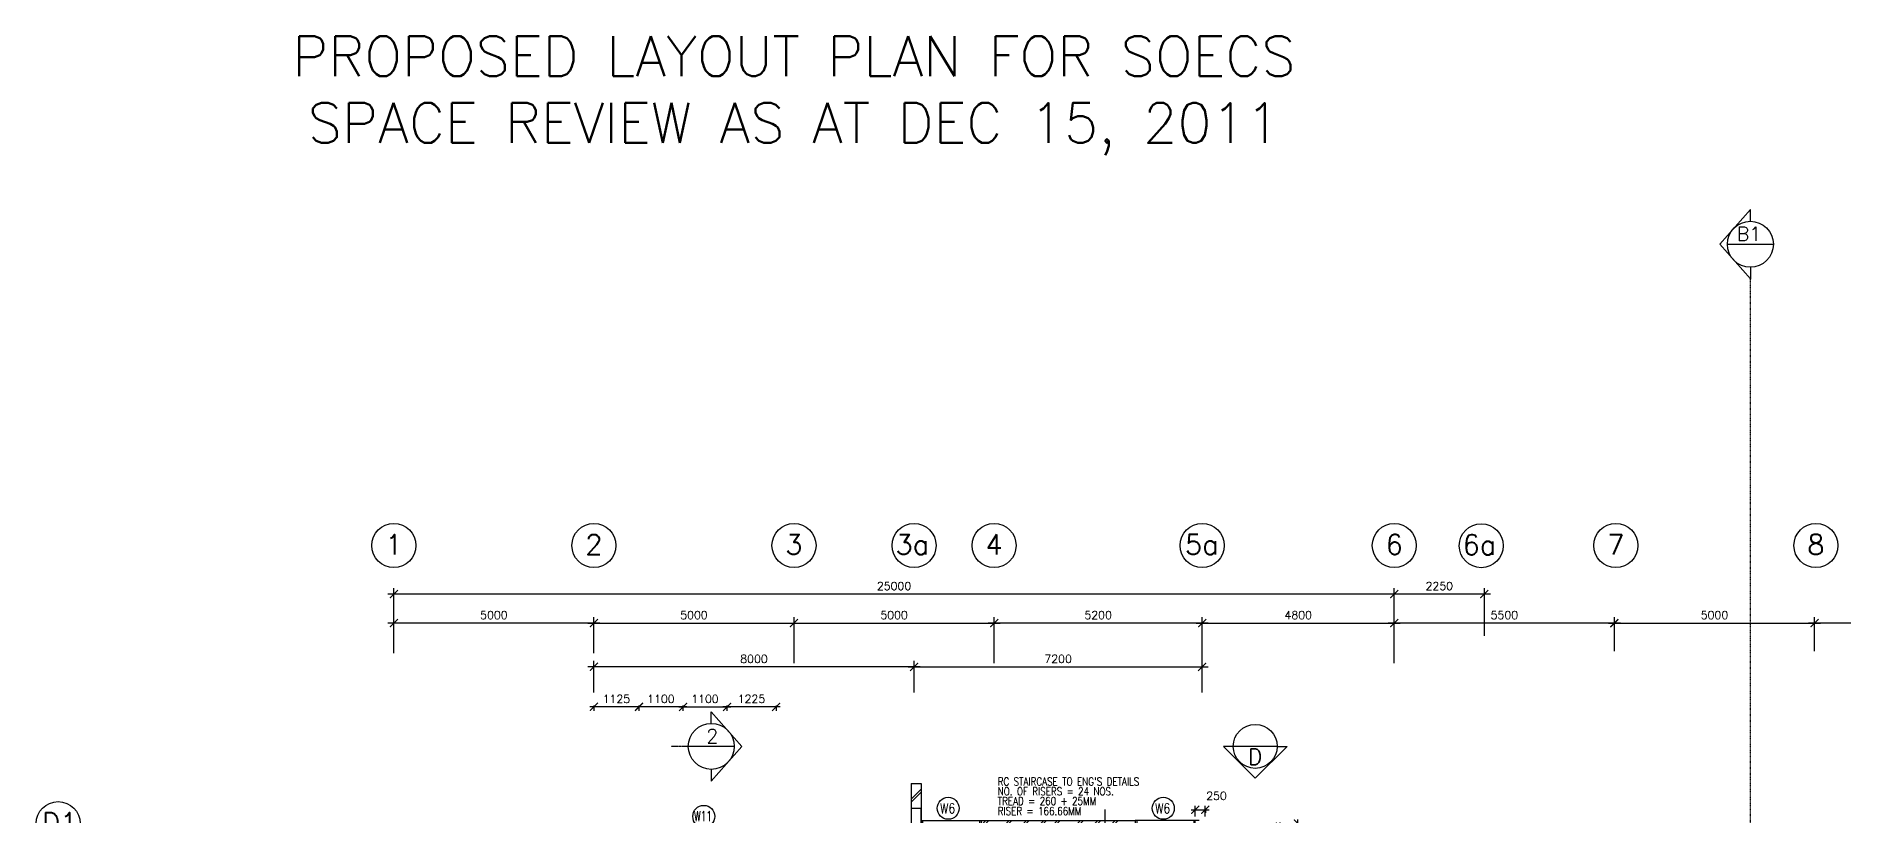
# Model space of a CAD drawing. Extents: x 2332957 to 2465864, y -1012926 to -914299.
# Drawn here: x 2336346 to 2381516, y -937993 to -918512 of the extents above; entities that cross this region are included whole.
import ezdxf

# ---------------------------------------------------------------- set-up
doc = ezdxf.new("R2010")
doc.units = 0
doc.header["$LTSCALE"] = 15
doc.header["$MEASUREMENT"] = 0
doc.header["$PDMODE"] = 34
for name, pattern in [('DASHDOT', [1, 0.5, -0.25, 0, -0.25]), ('DIVIDE', [1.25, 0.5, -0.25, 0, -0.25, 0, -0.25]), ('HIDDEN', [0.375, 0.25, -0.125])]:
    doc.linetypes.add(name, pattern=pattern)
doc.layers.get('0').update_dxf_attribs({"linetype": 'CONTINUOUS'})
doc.layers.get('DEFPOINTS').update_dxf_attribs({"linetype": 'CONTINUOUS'})
for name, color, linetype in [('AR', 7, 'CONTINUOUS'), ('AR1', 7, 'CONTINUOUS'), ('COL', 3, 'CONTINUOUS'), ('DIM', 7, 'CONTINUOUS'), ('GRID-T', 7, 'CONTINUOUS'), ('H', 1, 'CONTINUOUS'), ('hatch', 7, 'CONTINUOUS'), ('ROOF', 7, 'CONTINUOUS'), ('stair', 7, 'CONTINUOUS'), ('T50', 4, 'CONTINUOUS'), ('WALL', 2, 'CONTINUOUS'), ('WIN', 5, 'CONTINUOUS'), ('WIN-T', 7, 'CONTINUOUS'), ('WP', 50, 'DIVIDE')]:
    doc.layers.add(name, color=color, linetype=linetype)
doc.styles.add('ROMANS', font='romans')
doc.styles.get("Standard").update_dxf_attribs({"font": 'ROMANS.SHX'})
doc.dimstyles.new('STANDARD$0', dxfattribs={"dimscale": 0, "dimtxt": 8, "dimasz": 6, "dimexe": 1, "dimexo": 1, "dimgap": 3, "dimtad": 1, "dimdec": 0, "dimlfac": -1, "dimrnd": 1, "dimzin": 0, "dimdsep": 46, "dimtxsty": 'Standard', "dimcen": 0, "dimclrd": 5, "dimclre": 250, "dimadec": 0, "dimazin": 0, "dimtfac": 1, "dimtdec": 4, "dimtofl": 0, "dimtmove": 0, "dimatfit": 3, "dimfxl": 1, "dimtolj": 1, "dimtzin": 0, "dimarcsym": 0})

# ---------------------------------------------------------------- blocks, each defined once
blk = doc.blocks.new('_ARCHTICK')
at = {"color": 0, "linetype": 'ByBlock', "const_width": 0.15}
blk.add_lwpolyline([(-0.5, -0.5), (0.5, 0.5)], dxfattribs=at)
blk = doc.blocks.new('*D20')
at = {"layer": 'DEFPOINTS', "color": 0, "transparency": 16777216}
for p in [(1648688, -783985), (1649092, -783985), (1648688, -787985)]:
    blk.add_point(p, dxfattribs=at)
at = {"layer": 'DIM', "color": 7, "lineweight": -2, "transparency": 16777216}
for p, q in [((1648788, -783985), (1649192, -783985)), ((1649092, -788085), (1649092, -783885)), ((1648788, -787985), (1649192, -787985))]:
    blk.add_line(p, q, dxfattribs=at)
at = {"layer": 'DIM', "color": 7, "lineweight": -2, "transparency": 16777216, "xscale": 200, "yscale": 200, "zscale": 200}
for p, rotation in [((1649092, -783985), 90), ((1649092, -787985), 270)]:
    blk.add_blockref('_ARCHTICK', p, dxfattribs=dict(at, rotation=rotation))
at = {"layer": 'DIM', "color": 7, "transparency": 16777216, "insert": (1648892, -785985), "char_height": 200, "attachment_point": 5, "rotation": 90, "style": 'ROMANS'}
blk.add_mtext('\\A1;4000', dxfattribs=at)
blk = doc.blocks.new('*D21')
at = {"layer": 'DEFPOINTS', "color": 0, "transparency": 16777216}
for p in [(1648238, -785985), (1648642, -785985), (1648238, -787910)]:
    blk.add_point(p, dxfattribs=at)
at = {"layer": 'DIM', "color": 7, "lineweight": -2, "transparency": 16777216}
for p, q in [((1648642, -788010), (1648642, -785885)), ((1648338, -785985), (1648742, -785985)), ((1648338, -787910), (1648742, -787910))]:
    blk.add_line(p, q, dxfattribs=at)
at = {"layer": 'DIM', "color": 7, "lineweight": -2, "transparency": 16777216, "xscale": 200, "yscale": 200, "zscale": 200}
for p, rotation in [((1648642, -785985), 90), ((1648642, -787910), 270)]:
    blk.add_blockref('_ARCHTICK', p, dxfattribs=dict(at, rotation=rotation))
at = {"layer": 'DIM', "color": 7, "transparency": 16777216, "insert": (1648442, -786948), "char_height": 200, "attachment_point": 5, "rotation": 90, "style": 'ROMANS'}
blk.add_mtext('\\A1;1925', dxfattribs=at)
blk = doc.blocks.new('*D22')
at = {"layer": 'DEFPOINTS', "color": 0, "transparency": 16777216}
for p in [(1648238, -784060), (1648238, -785985), (1648642, -785985)]:
    blk.add_point(p, dxfattribs=at)
at = {"layer": 'DIM', "color": 7, "lineweight": -2, "transparency": 16777216}
for p, q in [((1648338, -784060), (1648742, -784060)), ((1648642, -783960), (1648642, -786085)), ((1648338, -785985), (1648742, -785985))]:
    blk.add_line(p, q, dxfattribs=at)
at = {"layer": 'DIM', "color": 7, "lineweight": -2, "transparency": 16777216, "xscale": 200, "yscale": 200, "zscale": 200}
for p, rotation in [((1648642, -784060), 90), ((1648642, -785985), 270)]:
    blk.add_blockref('_ARCHTICK', p, dxfattribs=dict(at, rotation=rotation))
at = {"layer": 'DIM', "color": 7, "transparency": 16777216, "insert": (1648442, -785023), "char_height": 200, "attachment_point": 5, "rotation": 90, "style": 'ROMANS'}
blk.add_mtext('\\A1;1925', dxfattribs=at)
blk = doc.blocks.new('*D23')
at = {"layer": 'DEFPOINTS', "color": 0, "transparency": 16777216}
for p in [(1646776, -783641), (1646526, -783910), (1646776, -783910)]:
    blk.add_point(p, dxfattribs=at)
at = {"layer": 'DIM', "color": 7, "lineweight": -2, "transparency": 16777216}
for p, q in [((1646426, -783641), (1646876, -783641)), ((1646526, -783810), (1646526, -783541)), ((1646776, -783810), (1646776, -783541))]:
    blk.add_line(p, q, dxfattribs=at)
at = {"layer": 'DIM', "color": 7, "lineweight": -2, "transparency": 16777216, "xscale": 200, "yscale": 200, "zscale": 200, "rotation": 180}
blk.add_blockref('_ARCHTICK', (1646526, -783641), dxfattribs=at)
at = {"layer": 'DIM', "color": 7, "lineweight": -2, "transparency": 16777216, "xscale": 200, "yscale": 200, "zscale": 200}
blk.add_blockref('_ARCHTICK', (1646776, -783641), dxfattribs=at)
at = {"layer": 'DIM', "color": 7, "transparency": 16777216, "insert": (1647059, -783291), "char_height": 200, "attachment_point": 5, "style": 'ROMANS'}
blk.add_mtext('\\A1;250', dxfattribs=at)
blk = doc.blocks.new('*D274')
at = {"layer": 'DEFPOINTS', "color": 0, "transparency": 16777216}
for p in [(2350283, -934271), (2350283, -935064), (2358283, -935064)]:
    blk.add_point(p, dxfattribs=at)
at = {"layer": 'DIM', "color": 7, "lineweight": -2, "transparency": 16777216}
for p, q in [((2350283, -934914), (2350283, -934121)), ((2358283, -934914), (2358283, -934121)), ((2358433, -934271), (2350133, -934271))]:
    blk.add_line(p, q, dxfattribs=at)
at = {"layer": 'DIM', "color": 7, "lineweight": -2, "transparency": 16777216, "xscale": 200, "yscale": 200, "zscale": 200, "rotation": 180}
blk.add_blockref('_ARCHTICK', (2350283, -934271), dxfattribs=at)
at = {"layer": 'DIM', "color": 7, "lineweight": -2, "transparency": 16777216, "xscale": 200, "yscale": 200, "zscale": 200}
blk.add_blockref('_ARCHTICK', (2358283, -934271), dxfattribs=at)
at = {"layer": 'DIM', "color": 7, "transparency": 16777216, "insert": (2354283, -934071), "char_height": 200, "attachment_point": 5, "style": 'ROMANS'}
blk.add_mtext('\\A1;8000', dxfattribs=at)
blk = doc.blocks.new('*D275')
at = {"layer": 'DEFPOINTS', "color": 0, "transparency": 16777216}
for p in [(2365483, -934271), (2358283, -935064), (2365483, -935064)]:
    blk.add_point(p, dxfattribs=at)
at = {"layer": 'DIM', "color": 7, "lineweight": -2, "transparency": 16777216}
for p, q in [((2358283, -934914), (2358283, -934121)), ((2365483, -934914), (2365483, -934121)), ((2358133, -934271), (2365633, -934271))]:
    blk.add_line(p, q, dxfattribs=at)
at = {"layer": 'DIM', "color": 7, "lineweight": -2, "transparency": 16777216, "xscale": 200, "yscale": 200, "zscale": 200, "rotation": 180}
blk.add_blockref('_ARCHTICK', (2358283, -934271), dxfattribs=at)
at = {"layer": 'DIM', "color": 7, "lineweight": -2, "transparency": 16777216, "xscale": 200, "yscale": 200, "zscale": 200}
blk.add_blockref('_ARCHTICK', (2365483, -934271), dxfattribs=at)
at = {"layer": 'DIM', "color": 7, "transparency": 16777216, "insert": (2361883, -934071), "char_height": 200, "attachment_point": 5, "style": 'ROMANS'}
blk.add_mtext('\\A1;7200', dxfattribs=at)
blk = doc.blocks.new('*D276')
at = {"layer": 'DEFPOINTS', "color": 0, "transparency": 16777216}
for p in [(2370283, -932451), (2370283, -933642), (2372533, -933642)]:
    blk.add_point(p, dxfattribs=at)
at = {"layer": 'DIM', "color": 7, "lineweight": -2, "transparency": 16777216}
for p, q in [((2370283, -933492), (2370283, -932301)), ((2372533, -933492), (2372533, -932301)), ((2372683, -932451), (2370133, -932451))]:
    blk.add_line(p, q, dxfattribs=at)
at = {"layer": 'DIM', "color": 7, "lineweight": -2, "transparency": 16777216, "xscale": 200, "yscale": 200, "zscale": 200}
for p, rotation in [((2370283, -932451), 180.0000000117572), ((2372533, -932451), 1.175715524937004e-08)]:
    blk.add_blockref('_ARCHTICK', p, dxfattribs=dict(at, rotation=rotation))
at = {"layer": 'DIM', "color": 7, "transparency": 16777216, "insert": (2371408, -932251), "char_height": 200, "attachment_point": 5, "rotation": 0, "style": 'ROMANS'}
blk.add_mtext('\\A1;2250', dxfattribs=at)
blk = doc.blocks.new('*D277')
at = {"layer": 'DEFPOINTS', "color": 0, "transparency": 16777216}
for p in [(2345283, -932451), (2345283, -933999), (2370283, -933999)]:
    blk.add_point(p, dxfattribs=at)
at = {"layer": 'DIM', "color": 7, "lineweight": -2, "transparency": 16777216}
for p, q in [((2345283, -933849), (2345283, -932301)), ((2370283, -933849), (2370283, -932301)), ((2370433, -932451), (2345133, -932451))]:
    blk.add_line(p, q, dxfattribs=at)
at = {"layer": 'DIM', "color": 7, "lineweight": -2, "transparency": 16777216, "xscale": 200, "yscale": 200, "zscale": 200}
for p, rotation in [((2345283, -932451), 180.0000000117521), ((2370283, -932451), 1.175219921378812e-08)]:
    blk.add_blockref('_ARCHTICK', p, dxfattribs=dict(at, rotation=rotation))
at = {"layer": 'DIM', "color": 7, "transparency": 16777216, "insert": (2357783, -932251), "char_height": 200, "attachment_point": 5, "rotation": 0, "style": 'ROMANS'}
blk.add_mtext('\\A1;25000', dxfattribs=at)
blk = doc.blocks.new('*D278')
at = {"layer": 'DEFPOINTS', "color": 0, "transparency": 16777216}
for p in [(2370283, -933177), (2365483, -934328), (2370283, -934328)]:
    blk.add_point(p, dxfattribs=at)
at = {"layer": 'DIM', "color": 7, "lineweight": -2, "transparency": 16777216}
for p, q in [((2365333, -933177), (2370433, -933177)), ((2365483, -934178), (2365483, -933027)), ((2370283, -934178), (2370283, -933027))]:
    blk.add_line(p, q, dxfattribs=at)
at = {"layer": 'DIM', "color": 7, "lineweight": -2, "transparency": 16777216, "xscale": 200, "yscale": 200, "zscale": 200, "rotation": 180}
blk.add_blockref('_ARCHTICK', (2365483, -933177), dxfattribs=at)
at = {"layer": 'DIM', "color": 7, "lineweight": -2, "transparency": 16777216, "xscale": 200, "yscale": 200, "zscale": 200}
blk.add_blockref('_ARCHTICK', (2370283, -933177), dxfattribs=at)
at = {"layer": 'DIM', "color": 7, "transparency": 16777216, "insert": (2367883, -932977), "char_height": 200, "attachment_point": 5, "style": 'ROMANS'}
blk.add_mtext('\\A1;4800', dxfattribs=at)
blk = doc.blocks.new('*D279')
at = {"layer": 'DEFPOINTS', "color": 0, "transparency": 16777216}
for p in [(2360283, -933177), (2360283, -934328), (2365483, -934328)]:
    blk.add_point(p, dxfattribs=at)
at = {"layer": 'DIM', "color": 7, "lineweight": -2, "transparency": 16777216}
for p, q in [((2365633, -933177), (2360133, -933177)), ((2360283, -934178), (2360283, -933027)), ((2365483, -934178), (2365483, -933027))]:
    blk.add_line(p, q, dxfattribs=at)
at = {"layer": 'DIM', "color": 7, "lineweight": -2, "transparency": 16777216, "xscale": 200, "yscale": 200, "zscale": 200}
for p, rotation in [((2360283, -933177), 180.0000000117547), ((2365483, -933177), 1.175475716763685e-08)]:
    blk.add_blockref('_ARCHTICK', p, dxfattribs=dict(at, rotation=rotation))
at = {"layer": 'DIM', "color": 7, "transparency": 16777216, "insert": (2362883, -932977), "char_height": 200, "attachment_point": 5, "rotation": 0, "style": 'ROMANS'}
blk.add_mtext('\\A1;5200', dxfattribs=at)
blk = doc.blocks.new('*D280')
at = {"layer": 'DEFPOINTS', "color": 0, "transparency": 16777216}
for p in [(2355283, -933177), (2350283, -934077), (2355283, -934077)]:
    blk.add_point(p, dxfattribs=at)
at = {"layer": 'DIM', "color": 7, "lineweight": -2, "transparency": 16777216}
for p, q in [((2350133, -933177), (2355433, -933177)), ((2350283, -933927), (2350283, -933027)), ((2355283, -933927), (2355283, -933027))]:
    blk.add_line(p, q, dxfattribs=at)
at = {"layer": 'DIM', "color": 7, "lineweight": -2, "transparency": 16777216, "xscale": 200, "yscale": 200, "zscale": 200, "rotation": 180}
blk.add_blockref('_ARCHTICK', (2350283, -933177), dxfattribs=at)
at = {"layer": 'DIM', "color": 7, "lineweight": -2, "transparency": 16777216, "xscale": 200, "yscale": 200, "zscale": 200}
blk.add_blockref('_ARCHTICK', (2355283, -933177), dxfattribs=at)
at = {"layer": 'DIM', "color": 7, "transparency": 16777216, "insert": (2352783, -932977), "char_height": 200, "attachment_point": 5, "style": 'ROMANS'}
blk.add_mtext('\\A1;5000', dxfattribs=at)
blk = doc.blocks.new('*D281')
at = {"layer": 'DEFPOINTS', "color": 0, "transparency": 16777216}
for p in [(2360283, -933177), (2355283, -934328), (2360283, -934328)]:
    blk.add_point(p, dxfattribs=at)
at = {"layer": 'DIM', "color": 7, "lineweight": -2, "transparency": 16777216}
for p, q in [((2355133, -933177), (2360433, -933177)), ((2355283, -934178), (2355283, -933027)), ((2360283, -934178), (2360283, -933027))]:
    blk.add_line(p, q, dxfattribs=at)
at = {"layer": 'DIM', "color": 7, "lineweight": -2, "transparency": 16777216, "xscale": 200, "yscale": 200, "zscale": 200, "rotation": 180}
blk.add_blockref('_ARCHTICK', (2355283, -933177), dxfattribs=at)
at = {"layer": 'DIM', "color": 7, "lineweight": -2, "transparency": 16777216, "xscale": 200, "yscale": 200, "zscale": 200}
blk.add_blockref('_ARCHTICK', (2360283, -933177), dxfattribs=at)
at = {"layer": 'DIM', "color": 7, "transparency": 16777216, "insert": (2357783, -932977), "char_height": 200, "attachment_point": 5, "style": 'ROMANS'}
blk.add_mtext('\\A1;5000', dxfattribs=at)
blk = doc.blocks.new('*D282')
at = {"layer": 'DEFPOINTS', "color": 0, "transparency": 16777216}
for p in [(2345283, -933177), (2345283, -934077), (2350283, -934077)]:
    blk.add_point(p, dxfattribs=at)
at = {"layer": 'DIM', "color": 7, "lineweight": -2, "transparency": 16777216}
for p, q in [((2350433, -933177), (2345133, -933177)), ((2345283, -933927), (2345283, -933027)), ((2350283, -933927), (2350283, -933027))]:
    blk.add_line(p, q, dxfattribs=at)
at = {"layer": 'DIM', "color": 7, "lineweight": -2, "transparency": 16777216, "xscale": 200, "yscale": 200, "zscale": 200}
for p, rotation in [((2345283, -933177), 179.99999998825), ((2350283, -933177), 359.99999998825)]:
    blk.add_blockref('_ARCHTICK', p, dxfattribs=dict(at, rotation=rotation))
at = {"layer": 'DIM', "color": 7, "transparency": 16777216, "insert": (2347783, -932977), "char_height": 200, "attachment_point": 5, "rotation": 360, "style": 'ROMANS'}
blk.add_mtext('\\A1;5000', dxfattribs=at)
blk = doc.blocks.new('*D284')
at = {"layer": 'DEFPOINTS', "color": 0, "transparency": 16777216}
for p in [(2380783, -933177), (2380783, -934028), (2385783, -934028)]:
    blk.add_point(p, dxfattribs=at)
at = {"layer": 'DIM', "color": 7, "lineweight": -2, "transparency": 16777216}
for p, q in [((2385933, -933177), (2380633, -933177)), ((2380783, -933878), (2380783, -933027)), ((2385783, -933878), (2385783, -933027))]:
    blk.add_line(p, q, dxfattribs=at)
at = {"layer": 'DIM', "color": 7, "lineweight": -2, "transparency": 16777216, "xscale": 200, "yscale": 200, "zscale": 200}
for p, rotation in [((2380783, -933177), 179.99999998825), ((2385783, -933177), 359.99999998825)]:
    blk.add_blockref('_ARCHTICK', p, dxfattribs=dict(at, rotation=rotation))
at = {"layer": 'DIM', "color": 7, "transparency": 16777216, "insert": (2383283, -932977), "char_height": 200, "attachment_point": 5, "rotation": 360, "style": 'ROMANS'}
blk.add_mtext('\\A1;5000', dxfattribs=at)
blk = doc.blocks.new('*D285')
at = {"layer": 'DEFPOINTS', "color": 0, "transparency": 16777216}
for p in [(2370283, -933177), (2370283, -934028), (2375783, -934028)]:
    blk.add_point(p, dxfattribs=at)
at = {"layer": 'DIM', "color": 7, "lineweight": -2, "transparency": 16777216}
for p, q in [((2375933, -933177), (2370133, -933177)), ((2370283, -933878), (2370283, -933027)), ((2375783, -933878), (2375783, -933027))]:
    blk.add_line(p, q, dxfattribs=at)
at = {"layer": 'DIM', "color": 7, "lineweight": -2, "transparency": 16777216, "xscale": 200, "yscale": 200, "zscale": 200}
for p, rotation in [((2370283, -933177), 179.9999999882509), ((2375783, -933177), 359.9999999882509)]:
    blk.add_blockref('_ARCHTICK', p, dxfattribs=dict(at, rotation=rotation))
at = {"layer": 'DIM', "color": 7, "transparency": 16777216, "insert": (2373033, -932977), "char_height": 200, "attachment_point": 5, "rotation": 360, "style": 'ROMANS'}
blk.add_mtext('\\A1;5500', dxfattribs=at)
blk = doc.blocks.new('*D286')
at = {"layer": 'DEFPOINTS', "color": 0, "transparency": 16777216}
for p in [(2380783, -933177), (2375783, -934028), (2380783, -934028)]:
    blk.add_point(p, dxfattribs=at)
at = {"layer": 'DIM', "color": 7, "lineweight": -2, "transparency": 16777216}
for p, q in [((2375633, -933177), (2380933, -933177)), ((2375783, -933878), (2375783, -933027)), ((2380783, -933878), (2380783, -933027))]:
    blk.add_line(p, q, dxfattribs=at)
at = {"layer": 'DIM', "color": 7, "lineweight": -2, "transparency": 16777216, "xscale": 200, "yscale": 200, "zscale": 200, "rotation": 180}
blk.add_blockref('_ARCHTICK', (2375783, -933177), dxfattribs=at)
at = {"layer": 'DIM', "color": 7, "lineweight": -2, "transparency": 16777216, "xscale": 200, "yscale": 200, "zscale": 200}
blk.add_blockref('_ARCHTICK', (2380783, -933177), dxfattribs=at)
at = {"layer": 'DIM', "color": 7, "transparency": 16777216, "insert": (2378283, -932977), "char_height": 200, "attachment_point": 5, "style": 'ROMANS'}
blk.add_mtext('\\A1;5000', dxfattribs=at)
blk = doc.blocks.new('*D136')
at = {"layer": 'DEFPOINTS', "color": 0, "transparency": 16777216}
for p in [(2350283, -935138), (2350283, -935271), (2351408, -935138)]:
    blk.add_point(p, dxfattribs=at)
at = {"layer": 'DIM', "color": 7, "lineweight": -2, "transparency": 16777216}
for p, q in [((2351508, -935271), (2350183, -935271)), ((2350283, -935238), (2350283, -935371)), ((2351408, -935238), (2351408, -935371))]:
    blk.add_line(p, q, dxfattribs=at)
at = {"layer": 'DIM', "color": 7, "lineweight": -2, "transparency": 16777216, "xscale": 200, "yscale": 200, "zscale": 200, "rotation": 180}
blk.add_blockref('_ARCHTICK', (2350283, -935271), dxfattribs=at)
at = {"layer": 'DIM', "color": 7, "lineweight": -2, "transparency": 16777216, "xscale": 200, "yscale": 200, "zscale": 200}
blk.add_blockref('_ARCHTICK', (2351408, -935271), dxfattribs=at)
at = {"layer": 'DIM', "color": 7, "transparency": 16777216, "insert": (2350845, -935071), "char_height": 200, "attachment_point": 5, "style": 'ROMANS'}
blk.add_mtext('\\A1;1125', dxfattribs=at)
blk = doc.blocks.new('*D137')
at = {"layer": 'DEFPOINTS', "color": 0, "transparency": 16777216}
for p in [(2351408, -935138), (2351408, -935271), (2352508, -935138)]:
    blk.add_point(p, dxfattribs=at)
at = {"layer": 'DIM', "color": 7, "lineweight": -2, "transparency": 16777216}
for p, q in [((2352608, -935271), (2351308, -935271)), ((2351408, -935238), (2351408, -935371)), ((2352508, -935238), (2352508, -935371))]:
    blk.add_line(p, q, dxfattribs=at)
at = {"layer": 'DIM', "color": 7, "lineweight": -2, "transparency": 16777216, "xscale": 200, "yscale": 200, "zscale": 200, "rotation": 180}
blk.add_blockref('_ARCHTICK', (2351408, -935271), dxfattribs=at)
at = {"layer": 'DIM', "color": 7, "lineweight": -2, "transparency": 16777216, "xscale": 200, "yscale": 200, "zscale": 200}
blk.add_blockref('_ARCHTICK', (2352508, -935271), dxfattribs=at)
at = {"layer": 'DIM', "color": 7, "transparency": 16777216, "insert": (2351958, -935071), "char_height": 200, "attachment_point": 5, "style": 'ROMANS'}
blk.add_mtext('\\A1;1100', dxfattribs=at)
blk = doc.blocks.new('*D138')
at = {"layer": 'DEFPOINTS', "color": 0, "transparency": 16777216}
for p in [(2352508, -935138), (2353608, -935138), (2353608, -935271)]:
    blk.add_point(p, dxfattribs=at)
at = {"layer": 'DIM', "color": 7, "lineweight": -2, "transparency": 16777216}
for p, q in [((2352408, -935271), (2353708, -935271)), ((2352508, -935238), (2352508, -935371)), ((2353608, -935238), (2353608, -935371))]:
    blk.add_line(p, q, dxfattribs=at)
at = {"layer": 'DIM', "color": 7, "lineweight": -2, "transparency": 16777216, "xscale": 200, "yscale": 200, "zscale": 200, "rotation": 180}
blk.add_blockref('_ARCHTICK', (2352508, -935271), dxfattribs=at)
at = {"layer": 'DIM', "color": 7, "lineweight": -2, "transparency": 16777216, "xscale": 200, "yscale": 200, "zscale": 200}
blk.add_blockref('_ARCHTICK', (2353608, -935271), dxfattribs=at)
at = {"layer": 'DIM', "color": 7, "transparency": 16777216, "insert": (2353058, -935071), "char_height": 200, "attachment_point": 5, "style": 'ROMANS'}
blk.add_mtext('\\A1;1100', dxfattribs=at)
blk = doc.blocks.new('*D139')
at = {"layer": 'DEFPOINTS', "color": 0, "transparency": 16777216}
for p in [(2353608, -935138), (2353608, -935271), (2354833, -935138)]:
    blk.add_point(p, dxfattribs=at)
at = {"layer": 'DIM', "color": 7, "lineweight": -2, "transparency": 16777216}
for p, q in [((2354933, -935271), (2353508, -935271)), ((2353608, -935238), (2353608, -935371)), ((2354833, -935238), (2354833, -935371))]:
    blk.add_line(p, q, dxfattribs=at)
at = {"layer": 'DIM', "color": 7, "lineweight": -2, "transparency": 16777216, "xscale": 200, "yscale": 200, "zscale": 200, "rotation": 180}
blk.add_blockref('_ARCHTICK', (2353608, -935271), dxfattribs=at)
at = {"layer": 'DIM', "color": 7, "lineweight": -2, "transparency": 16777216, "xscale": 200, "yscale": 200, "zscale": 200}
blk.add_blockref('_ARCHTICK', (2354833, -935271), dxfattribs=at)
at = {"layer": 'DIM', "color": 7, "transparency": 16777216, "insert": (2354220, -935071), "char_height": 200, "attachment_point": 5, "style": 'ROMANS'}
blk.add_mtext('\\A1;1225', dxfattribs=at)
blk = doc.blocks.new('AMSTR2-E')
at = {"layer": 'hatch', "color": 1}
for p, q in [((1643.1, -150), (1793.1, 0)), ((1714.8, -150), (1864.8, 0)), ((2223.5, -150), (2373.5, 0)), ((2295.1, -150), (2445.1, 0)), ((2657.5, -150), (2807.5, 0)), ((2729.1, -150), (2879.1, 0)), ((3090.4, -150), (3240.4, 0)), ((3162, -150), (3312, 0)), ((3431.1, -150), (3581.1, 0)), ((3502.8, -150), (3652.8, 0)), ((4011.5, -150), (4161.5, 0)), ((4083.1, -150), (4233.1, 0)), ((4445.5, -150), (4595.5, 0)), ((4517.1, -150), (4667.1, 0)), ((4878.4, -150), (5028.4, 0)), ((4950, -150), (5100, 0))]:
    blk.add_line(p, q, dxfattribs=at)
at = {"layer": 'stair', "color": 193}
for p, q in [((1940, -150), (1940, -250)), ((3111.1, -250), (1940, -250)), ((1990, -150), (1990, -200)), ((3082.6, -200), (1990, -200)), ((2951.7, -200), (2951.7, -150)), ((3001.7, -200), (3001.7, -150)), ((5210, -200), (3183.1, -200)), ((5260, -250), (3211.7, -250)), ((3938.3, -200), (3938.3, -150)), ((3988.3, -200), (3988.3, -150)), ((5210, -150), (5210, -200)), ((5260, -150), (5260, -250)), ((1940, -1975), (5260, -1975)), ((1940, -1975), (1940, -2175)), ((1940, -2175), (5260, -2175)), ((1990, -2025), (5210, -2025)), ((1990, -2025), (1990, -2125)), ((1990, -2125), (5210, -2125)), ((3864.3, -2025), (3862.2, -2025)), ((5210, -2025), (5210, -2125)), ((5260, -1975), (5260, -2175)), ((1940, -4000), (1940, -3900)), ((5260, -3900), (1940, -3900)), ((1990, -4000), (1990, -3950)), ((5210, -3950), (1990, -3950)), ((2951.7, -3950), (2951.7, -4000)), ((3001.7, -3950), (3001.7, -4000)), ((3938.3, -3950), (3938.3, -4000)), ((3988.3, -3950), (3988.3, -4000)), ((5210, -3950), (5210, -4000)), ((5260, -3900), (5260, -4000))]:
    blk.add_line(p, q, dxfattribs=at)
at = {"layer": 'stair'}
for p, q in [((2300, -150), (2300, -200)), ((2300, -250), (2300, -1975)), ((2560, -150), (2560, -200)), ((2560, -250), (2560, -1975)), ((2820, -150), (2820, -200)), ((2820, -250), (2820, -1975)), ((3080, -150), (3080, -200)), ((3080, -250), (3080, -1975)), ((3340, -150), (3340, -200)), ((3340, -250), (3340, -474.5)), ((3600, -150), (3600, -200)), ((3600, -250), (3600, -1052.3)), ((3860, -150), (3860, -200)), ((3860, -250), (3860, -1975)), ((4120, -150), (4120, -200)), ((4120, -250), (4120, -1975)), ((4380, -150), (4380, -200)), ((4380, -250), (4380, -1975)), ((4640, -150), (4640, -200)), ((4640, -250), (4640, -1975)), ((4900, -150), (4900, -200)), ((4900, -250), (4900, -1975)), ((5160, -150), (5160, -200)), ((5160, -250), (5160, -1975)), ((3340, -650.4), (3340, -1975)), ((3340, -1078.4), (927.4, -1078.4)), ((927.4, -1078.4), (927.4, -3062.5)), ((3600, -1114.3), (3600, -1637.4)), ((3860, -1078.4), (5160, -1078.4)), ((3600, -1637.4), (3600, -1975)), ((2040, -2075), (3839.3, -2075)), ((2040, -2075), (5160, -2075)), ((2040, -2075), (2040, -2125)), ((2040, -2175), (2040, -3900)), ((2300, -2025), (2300, -2075)), ((2300, -2025), (2300, -2075)), ((2300, -2075), (2300, -2125)), ((2300, -2175), (2300, -3900)), ((2560, -2025), (2560, -2075)), ((2560, -2025), (2560, -2075)), ((2560, -2075), (2560, -2125)), ((2560, -2175), (2560, -3900)), ((2820, -2025), (2820, -2075)), ((2820, -2025), (2820, -2075)), ((2820, -2075), (2820, -2125)), ((2820, -2175), (2820, -3900)), ((3080, -2025), (3080, -2075)), ((3080, -2025), (3080, -2075)), ((3080, -2075), (3080, -2125)), ((3080, -2175), (3080, -3900)), ((3340, -2025), (3340, -2075)), ((3340, -2025), (3340, -2075)), ((3340, -2075), (3340, -2125)), ((3340, -2175), (3340, -3900)), ((3600, -2025), (3600, -2070.6)), ((3600, -2025), (3600, -2075)), ((3600, -2075), (3600, -2125)), ((3600, -2175), (3600, -3900)), ((3860, -2025), (3860, -2125)), ((3860, -2175), (3860, -3900)), ((4120, -2025), (4120, -2075)), ((4120, -2075), (4120, -2125)), ((4120, -2075), (4120, -2125)), ((4120, -2175), (4120, -3900)), ((4380, -2025), (4380, -2075)), ((4380, -2075), (4380, -2125)), ((4380, -2075), (4380, -2125)), ((4380, -2175), (4380, -3900)), ((4640, -2025), (4640, -2075)), ((4640, -2075), (4640, -2125)), ((4640, -2175), (4640, -3900)), ((4900, -2025), (4900, -2075)), ((4900, -2075), (4900, -2125)), ((4900, -2175), (4900, -3900)), ((5160, -2025), (5160, -2075)), ((4900, -3062.5), (927.4, -3062.5)), ((2040, -3950), (2040, -4000)), ((2300, -3950), (2300, -4000)), ((2560, -3950), (2560, -4000)), ((2820, -3950), (2820, -4000)), ((3080, -3950), (3080, -4000)), ((3340, -3950), (3340, -4000)), ((3600, -3950), (3600, -4000)), ((3860, -3950), (3860, -4000)), ((4120, -3950), (4120, -4000)), ((4380, -3950), (4380, -4000)), ((4640, -3950), (4640, -4000)), ((4900, -3950), (4900, -4000))]:
    blk.add_line(p, q, dxfattribs=at)
at = {"layer": 'stair', "color": 5, "linetype": 'HIDDEN'}
for p, q in [((7125, -150), (8812.7, -150)), ((9398, -2075), (5210, -2075)), ((7125, -4000), (8812.7, -4000))]:
    blk.add_line(p, q, dxfattribs=at)
at = {"layer": 'stair'}
for points in [[(3054, -150), (3542.9, -1005.3), (3470.6, -1046.6), (3744.1, -1189.7), (3671.9, -1231), (4214, -2079.3)], [(3154.5, -150), (3635.7, -991.9), (3563.5, -1033.2), (3837, -1176.3), (3764.8, -1217.6), (4314.5, -2079.3)]]:
    blk.add_lwpolyline(points, dxfattribs=at)
at = {"layer": 'stair', "color": 4, "linetype": 'Continuous'}
for points in [[(3205.2, -741.4), (3340, -1078.4), (3205.2, -1415.5)], [(3994.8, -741.4), (3860, -1078.4), (3994.8, -1415.5)]]:
    blk.add_lwpolyline(points, dxfattribs=at)
at = {"layer": 'stair', "color": 2, "linetype": 'Continuous'}
for centre in [(5160, -1078.4), (4900, -3062.5)]:
    blk.add_circle(centre, 62.5, dxfattribs=at)
at = {"layer": 'stair', "color": 1, "linetype": 'HIDDEN'}
for centre, start, end in [((2040, -2075), 90, 270), ((5160, -2075), 270, 90)]:
    blk.add_arc(centre, 1925, start, end, dxfattribs=at)
at = {"layer": 'WALL'}
for p, q in [((1675, 0), (1675, -150)), ((1675, 0), (5525, 0)), ((5525, 0), (5525, -150)), ((1675, -150), (5525, -150)), ((7025, -150), (7025, 0)), ((7125, 0), (7025, 0)), ((7125, -150), (7025, -150))]:
    blk.add_line(p, q, dxfattribs=at)
at = {"layer": 'WIN'}
for p, q in [((175, 0), (1675, 0)), ((1637, 0), (1637, -150)), ((7025, 0), (5525, 0)), ((175, -150), (1675, -150)), ((213, 0), (213, -150)), ((7025, -150), (5525, -150)), ((5563, 0), (5563, -150)), ((6987, 0), (6987, -150))]:
    blk.add_line(p, q, dxfattribs=at)
at = {"layer": 'WIN', "const_width": 10, "flags": 128}
for points in [[(213, -75), (1637, -75)], [(6987, -75), (5563, -75)]]:
    blk.add_lwpolyline(points, dxfattribs=at)
at = {"color": 2, "style": 'ROMANS', "width": 0.85}
for s, p in [('STAIR', (5751, -1998.7)), ('1', (6170.8, -2389.9))]:
    blk.add_text(s, height=300, dxfattribs=at).set_placement(p)
at = {"layer": 'stair', "color": 7, "linetype": 'Continuous', "style": 'ROMANS', "width": 0.7}
for s, p in [('13', (2305.7, -1870.8)), ('14', (2564.5, -1870.8)), ('15', (2823.7, -1870.8)), ('16', (3091.2, -1870.8)), ('17', (3363.8, -1870.8)), ('18', (3646.4, -1870.8)), ('19', (3882.4, -1870.8)), ('20', (4170.7, -1870.8)), ('21', (4420.5, -1870.8)), ('22', (4690.7, -1870.8)), ('23', (4939.7, -1870.8)), ('24', (5198.7, -1870.8)), ('12', (1810.6, -2448.5)), ('11', (2091.6, -2448.5)), ('10', (2349.7, -2448.5)), ('9', (2693.6, -2458.5)), ('8', (2955, -2458.5)), ('7', (3204.5, -2469)), ('6', (3463.1, -2463.7)), ('5', (3724.5, -2463.7)), ('4', (3985.9, -2463.7)), ('3', (4244.5, -2458.5)), ('2', (4494, -2458.5)), ('1', (4798.6, -2459))]:
    blk.add_text(s, height=150, dxfattribs=at).set_placement(p)
at = {"layer": 'DIM', "color": 1}
dim = blk.add_linear_dim(base=(7275, 268.9), p1=(7025, 0), p2=(7275, 0), dimstyle='STANDARD$0', override={"dimscale": 100, "dimtxt": 2, "dimasz": 2, "dimgap": 1, "dimtxsty": 'ROMANS', "dimblk": 'ARCHTICK', "dimdle": 1, "dimclrd": 7, "dimclre": 7, "dimclrt": 7, "dimtdec": 0, "dimtmove": 2}, dxfattribs=at)
dim.commit()
dim.dimension.update_dxf_attribs({"geometry": '*D23', "text_midpoint": (7558.5, 618.9), "dimtype": 128, "insert": (-1639500.9, 783910.4)})
at = {"layer": 'DIM'}
for p1, p2, distance, picture, middle in [((9187, -4075), (9187, -75), -403.9, '*D20', (9390.9, -2075)), ((8736.9, -150), (8736.9, -2075), 403.9, '*D22', (8940.7, -1112.5)), ((8736.9, -4000), (8736.9, -2075), -403.9, '*D21', (8940.7, -3037.5))]:
    dim = blk.add_aligned_dim(p1=p1, p2=p2, distance=distance, dimstyle='STANDARD$0', override={"dimscale": 100, "dimtxt": 2, "dimasz": 2, "dimgap": 1, "dimtxsty": 'ROMANS', "dimblk": 'ARCHTICK', "dimdle": 1, "dimclrd": 7, "dimclre": 7, "dimclrt": 7, "dimtdec": 0, "dimtmove": 2}, dxfattribs=at)
    dim.commit()
    dim.dimension.update_dxf_attribs({"geometry": picture, "text_midpoint": middle, "insert": (-1639500.9, 783910.4)})

msp = doc.modelspace()

# ---------------------------------------------------------------- linework, layer by layer
at = {"layer": 'AR', "color": 0}
for p, q in [((2379180.3, -922841.6), (2378418, -923709.1)), ((2379180.3, -924576.6), (2378418, -923709.1)), ((2378605.3, -923711.7), (2379755.3, -923711.7)), ((2353216.8, -935391.8), (2353979.1, -936259.3)), ((2353791.8, -936256.7), (2352641.8, -936256.7)), ((2353216.8, -937126.9), (2353979.1, -936259.3)), ((2366011.6, -936256.7), (2366808.5, -937053.7)), ((2367358.5, -936256.7), (2366258.5, -936256.7)), ((2367605.5, -936256.7), (2366808.5, -937053.7))]:
    msp.add_line(p, q, dxfattribs=at)
at = {"layer": 'AR', "color": 0, "linetype": 'Continuous'}
for p, q in [((2379180.3, -923136.7), (2379180.3, -922841.6)), ((2379180.3, -924286.7), (2379180.3, -924581.8)), ((2353216.8, -935681.7), (2353216.8, -935391.8)), ((2366258.5, -936256.7), (2366011.6, -936256.7)), ((2367358.5, -936256.7), (2367605.5, -936256.7)), ((2353216.8, -936831.7), (2353216.8, -937126.9))]:
    msp.add_line(p, q, dxfattribs=at)
at = {"layer": 'AR', "color": 0, "linetype": 'DASHDOT', "ltscale": 2}
msp.add_line((2379180.3, -940763.4), (2379180.3, -924576.6), dxfattribs=at)
at = {"layer": 'AR', "color": 0, "linetype": 'DASHDOT'}
msp.add_line((2352641.8, -936256.7), (2352214.2, -936256.7), dxfattribs=at)
at = {"layer": 'AR', "color": 0}
for centre in [(2379180.3, -923711.7), (2353216.8, -936256.7)]:
    msp.add_circle(centre, 575, dxfattribs=at)
at = {"layer": 'AR', "color": 0, "linetype": 'Continuous'}
msp.add_circle((2366808.5, -936256.7), 550, dxfattribs=at)
at = {"layer": 'COL', "color": 0}
msp.add_lwpolyline([(2358207.9, -938312.5), (2358457.9, -938312.5), (2358457.9, -937812.5), (2358207.9, -937812.5), (2358207.9, -938312.5)], dxfattribs=at)
at = {"layer": 'GRID-T', "color": 0}
for centre in [(2345282.9, -931237.6), (2350282.9, -931237.6), (2355282.9, -931237.6), (2358282.9, -931237.6), (2360282.9, -931237.6), (2365482.9, -931237.6), (2370282.9, -931237.6), (2372455.7, -931243.1), (2375818.6, -931238.8), (2380818.6, -931238.8), (2336895.7, -938187.5)]:
    msp.add_circle(centre, 550, dxfattribs=at)
at = {"layer": 'H', "color": 0}
for p, q in [((2358207.9, -937579.3), (2358457.9, -937329.3)), ((2358207.9, -937650), (2358457.9, -937400))]:
    msp.add_line(p, q, dxfattribs=at)
at = {"layer": 'ROOF', "color": 0, "linetype": 'HIDDEN'}
msp.add_line((2365574.9, -937913.9, 0), (2365574.9, -937812.5, 0), dxfattribs=at)
at = {"layer": 'WALL', "color": 0}
for p, q in [((2358207.9, -937187.5), (2358207.9, -938112.5)), ((2358207.9, -937187.5), (2358457.9, -937187.5)), ((2358457.9, -937187.5), (2358457.9, -938262.5))]:
    msp.add_line(p, q, dxfattribs=at)
at = {"layer": 'WIN-T', "color": 0, "linetype": 'Continuous'}
for centre in [(2353028.6, -938007.5), (2359135.6, -937805.3), (2364509.4, -937805.3)]:
    msp.add_circle(centre, 275, dxfattribs=at)
at = {"layer": 'WP', "color": 0, "linetype": 'ByBlock'}
msp.add_line((2363058.7, -938752.3), (2363058.7, -937833.1), dxfattribs=at)

# ---------------------------------------------------------------- block references
at = {"layer": 'DIM', "color": 0}
msp.add_blockref('AMSTR2-E', (2358282.9, -938112.5), dxfattribs=at)

# ---------------------------------------------------------------- texts
at = {"layer": 'AR', "color": 0, "style": 'ROMANS'}
msp.add_text('D', height=400, dxfattribs=at).set_placement((2366626.8, -936715.6))
at = {"layer": 'AR1', "color": 0, "style": 'ROMANS'}
for s, p in [('B1', (2378836.8, -923628.2)), ('2', (2353091.5, -936173.5))]:
    msp.add_text(s, height=350, dxfattribs=at).set_placement(p)
at = {"layer": 'GRID-T', "color": 0, "style": 'ROMANS'}
for s, p in [('1', (2345067.7, -931463.4)), ('2', (2350067.7, -931463.4)), ('3', (2355067.7, -931463.4)), ('3a', (2357817.4, -931463.4)), ('4', (2360067.7, -931463.4)), ('5a', (2365053.7, -931463.4)), ('6', (2370067.7, -931463.4)), ('6a', (2371990.2, -931468.8)), ('7', (2375603.4, -931464.5)), ('8', (2380603.4, -931464.5)), ('D1', (2336495.2, -938413.3))]:
    msp.add_text(s, height=500, dxfattribs=at).set_placement(p)
at = {"layer": 'T50', "color": 0, "insert": (2355282.1, -918511.9), "char_height": 1000, "width": 30693.499, "attachment_point": 2, "style": 'ROMANS'}
msp.add_mtext('PROPOSED LAYOUT PLAN FOR SOECS SPACE REVIEW AS AT DEC 15, 2011', dxfattribs=at)
at = {"layer": 'WIN-T', "color": 0, "style": 'ROMANS'}
for s, width, p in [('W6', 0.8, (2358934.8, -937931.2)), ('W6', 0.8, (2364308.6, -937931.2)), ('W11', 0.65, (2352785.5, -938124.9))]:
    msp.add_text(s, height=250, dxfattribs=dict(at, width=width)).set_placement(p)
at = {"layer": 'WP', "color": 0, "linetype": 'ByBlock', "style": 'ROMANS', "width": 0.8}
for s, p in [("RC STAIRCASE TO ENG'S DETAILS", (2360372.2, -937235.9)), ('NO. OF RISERS = 24 NOS.', (2360372.7, -937480.6)), ('TREAD = 260 + 25MM', (2360372.7, -937722.7)), ('RISER = 166.66MM', (2360372.7, -937973.7))]:
    msp.add_text(s, height=200, dxfattribs=at).set_placement(p)

# ---------------------------------------------------------------- dimensions: what is measured, and where the dimension line sits
at = {"layer": 'DIM', "color": 0}
for p1, p2, distance, picture, middle in [((2370282.9, -933998.7), (2345282.9, -933998.7), -1547.9, '*D277', (2357782.9, -932250.8)), ((2372532.9, -933642.5), (2370282.9, -933642.5), -1191.7, '*D276', (2371407.9, -932250.8)), ((2350282.9, -934077.4), (2345282.9, -934077.4), -900.2, '*D282', (2347782.9, -932977.2)), ((2350282.9, -934077.4), (2355282.9, -934077.4), 900.2, '*D280', (2352782.9, -932977.2)), ((2355282.9, -934327.8), (2360282.9, -934327.8), 1150.6, '*D281', (2357782.9, -932977.2)), ((2365482.9, -934327.8), (2360282.9, -934327.8), -1150.6, '*D279', (2362882.9, -932977.2)), ((2365482.9, -934327.8), (2370282.9, -934327.8), 1150.6, '*D278', (2367882.9, -932977.2)), ((2375782.9, -934027.8), (2370282.9, -934027.8), -850.6, '*D285', (2373032.9, -932977.2)), ((2375782.9, -934027.8), (2380782.9, -934027.8), 850.6, '*D286', (2378282.9, -932977.2)), ((2385782.9, -934027.8), (2380782.9, -934027.8), -850.6, '*D284', (2383282.9, -932977.2)), ((2358282.9, -935064.4), (2350282.9, -935064.4), -793.7, '*D274', (2354282.9, -934070.7)), ((2358282.9, -935064.4), (2365482.9, -935064.4), 793.7, '*D275', (2361882.9, -934070.7))]:
    dim = msp.add_aligned_dim(p1=p1, p2=p2, distance=distance, dimstyle='STANDARD$0', override={"dimscale": 100, "dimtxt": 2, "dimasz": 2, "dimexe": 1.5, "dimexo": 1.5, "dimgap": 1, "dimtxsty": 'ROMANS', "dimblk": 'ARCHTICK', "dimdle": 1.5, "dimclrd": 7, "dimclre": 7, "dimclrt": 7, "dimtdec": 0, "dimtmove": 2}, dxfattribs=at)
    dim.commit()
    dim.dimension.update_dxf_attribs({"geometry": picture, "text_midpoint": middle})
for base, p1, p2, picture, middle in [((2350282.9, -935270.7), (2351407.9, -935138.2), (2350282.9, -935138.2), '*D136', (2350845.4, -935070.7)), ((2351407.9, -935270.7), (2352507.9, -935138.2), (2351407.9, -935138.2), '*D137', (2351957.9, -935070.7)), ((2353607.9, -935270.7), (2354832.9, -935138.2), (2353607.9, -935138.2), '*D139', (2354220.4, -935070.7))]:
    dim = msp.add_linear_dim(base=base, p1=p1, p2=p2, dimstyle='STANDARD$0', override={"dimscale": 100, "dimtxt": 2, "dimasz": 2, "dimgap": 1, "dimtxsty": 'ROMANS', "dimblk": 'ARCHTICK', "dimdle": 1, "dimclrd": 7, "dimclre": 7, "dimclrt": 7, "dimtdec": 0, "dimtmove": 2}, dxfattribs=at)
    dim.commit()
    dim.dimension.update_dxf_attribs({"geometry": picture, "text_midpoint": middle})
dim = msp.add_linear_dim(base=(2353607.9, -935270.7), p1=(2352507.9, -935138.2), p2=(2353607.9, -935138.2), angle=180, dimstyle='STANDARD$0', override={"dimscale": 100, "dimtxt": 2, "dimasz": 2, "dimgap": 1, "dimtxsty": 'ROMANS', "dimblk": 'ARCHTICK', "dimdle": 1, "dimclrd": 7, "dimclre": 7, "dimclrt": 7, "dimtdec": 0, "dimtmove": 2}, dxfattribs=at)
dim.commit()
dim.dimension.update_dxf_attribs({"geometry": '*D138', "text_midpoint": (2353057.9, -935070.7)})

doc.saveas('drawing.dxf')
